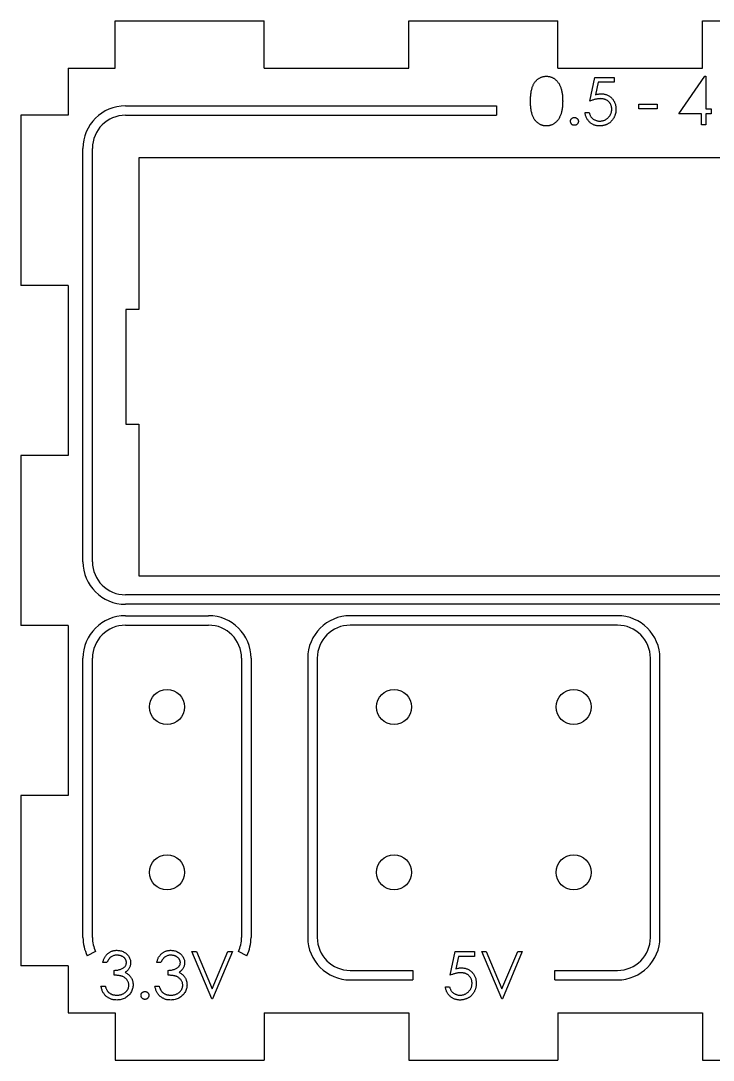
# Model space of a CAD drawing. Header units: millimetres. Extents: x -80 to 80, y -55 to 55.
# Drawn here: x -80 to -6.7, y -55 to 55 of the extents above; entities that cross this region are included whole.
import ezdxf

# ---------------------------------------------------------------- set-up
doc = ezdxf.new("R2010")
doc.units = ezdxf.units.MM

msp = doc.modelspace()

# ---------------------------------------------------------------- linework, layer by layer
at = {"color": 7, "linetype": 'Continuous', "lineweight": 25}
for p, q in [((-70, 55), (-54.25, 55)), ((-70, 50), (-70, 55)), ((-54.25, 50), (-54.25, 55)), ((-38.94, 55), (-23.19, 55)), ((-38.94, 50), (-38.94, 55)), ((-23.19, 50), (-23.19, 55)), ((-7.88, 55), (7.88, 55)), ((-7.88, 50), (-7.88, 55)), ((-75, 50), (-70, 50)), ((-75, 50), (-75, 45)), ((-54.25, 50), (-38.94, 50)), ((-23.19, 50), (-7.88, 50)), ((-19.79, 46.5), (-19.28, 49)), ((-19.28, 49), (-17.22, 49)), ((-18.92, 48.49), (-19.19, 47.17)), ((-17.22, 48.49), (-18.92, 48.49)), ((-17.22, 49), (-17.22, 48.49)), ((-10.37, 45.15), (-7.64, 49.13)), ((-7.64, 49.13), (-7.54, 49.13)), ((-7.54, 49.13), (-7.54, 45.67)), ((-68.92, 46), (-29.66, 46)), ((-29.66, 46), (-29.66, 45)), ((-20.3, 45.28), (-19.85, 45.28)), ((-14.6, 45.67), (-14.6, 46.18)), ((-14.6, 46.18), (-12.67, 46.18)), ((-12.67, 45.67), (-14.6, 45.67)), ((-12.67, 46.18), (-12.67, 45.67)), ((-7.99, 45.15), (-10.37, 45.15)), ((-7.99, 44), (-7.99, 45.15)), ((-7.54, 45.67), (-6.97, 45.67)), ((-6.97, 45.15), (-7.54, 45.15)), ((-7.54, 45.15), (-7.54, 44)), ((-6.97, 45.67), (-6.97, 45.15)), ((-75, 45), (-80, 45)), ((-80, 45), (-80, 27)), ((-68.92, 45), (-29.66, 45)), ((-7.54, 44), (-7.99, 44)), ((-73.42, -2.25), (-73.42, 41.5)), ((-72.42, -2.25), (-72.42, 41.5)), ((-67.5, 40.5), (-67.5, 24.43)), ((10.75, 40.5), (-67.5, 40.5)), ((-75, 27), (-80, 27)), ((-75, 27), (-75, 9)), ((-68.88, 24.43), (-68.88, 12.32)), ((-67.5, 24.43), (-68.88, 24.43)), ((-68.88, 12.32), (-67.5, 12.32)), ((-67.5, 12.32), (-67.5, -3.75)), ((-75, 9), (-80, 9)), ((-80, 9), (-80, -9)), ((-67.5, -3.75), (10.75, -3.75)), ((44.6, -5.75), (-68.92, -5.75)), ((44.6, -6.75), (-68.92, -6.75)), ((-68.92, -7.96), (-60.14, -7.96)), ((-16.88, -7.96), (-45.14, -7.96)), ((-75, -9), (-80, -9)), ((-75, -9), (-75, -27)), ((-68.92, -8.96), (-60.14, -8.96)), ((-16.88, -8.96), (-45.14, -8.96)), ((-73.42, -42), (-73.42, -12.46)), ((-72.42, -42), (-72.42, -12.46)), ((-56.64, -12.46), (-56.64, -42)), ((-55.64, -12.46), (-55.64, -42)), ((-49.64, -12.46), (-49.64, -42)), ((-48.64, -12.46), (-48.64, -42)), ((-13.38, -42), (-13.38, -12.46)), ((-12.38, -42), (-12.38, -12.46)), ((-75, -27), (-80, -27)), ((-80, -27), (-80, -45)), ((-72.08, -43.51), (-72.98, -43.94)), ((-59.79, -48.5), (-61.9, -43.5)), ((-61.9, -43.5), (-61.42, -43.5)), ((-61.42, -43.5), (-59.76, -47.44)), ((-59.76, -47.44), (-58.09, -43.5)), ((-57.61, -43.5), (-59.72, -48.5)), ((-58.09, -43.5), (-57.61, -43.5)), ((-56.08, -43.94), (-56.98, -43.51)), ((-34.57, -46), (-34.05, -43.5)), ((-34.05, -43.5), (-32, -43.5)), ((-32, -43.5), (-32, -44.01)), ((-29.12, -48.5), (-31.23, -43.5)), ((-31.23, -43.5), (-30.75, -43.5)), ((-30.75, -43.5), (-29.09, -47.44)), ((-29.09, -47.44), (-27.42, -43.5)), ((-26.94, -43.5), (-29.05, -48.5)), ((-27.42, -43.5), (-26.94, -43.5)), ((-75, -45), (-80, -45)), ((-75, -45), (-75, -50)), ((-70.88, -44.65), (-71.32, -44.65)), ((-65.17, -44.65), (-65.62, -44.65)), ((-33.7, -44.01), (-33.97, -45.33)), ((-32, -44.01), (-33.7, -44.01)), ((-70.11, -46), (-70.11, -45.49)), ((-64.4, -46), (-64.4, -45.49)), ((-45.14, -45.5), (-38.51, -45.5)), ((-38.51, -45.5), (-38.51, -46.5)), ((-23.51, -46.5), (-23.51, -45.5)), ((-23.51, -45.5), (-16.88, -45.5)), ((-71.52, -47.15), (-71.07, -47.15)), ((-65.81, -47.15), (-65.36, -47.15)), ((-45.14, -46.5), (-38.51, -46.5)), ((-35.08, -47.22), (-34.63, -47.22)), ((-23.51, -46.5), (-16.88, -46.5)), ((-59.72, -48.5), (-59.79, -48.5)), ((-29.05, -48.5), (-29.12, -48.5)), ((-75, -50), (-70, -50)), ((-70, -50), (-70, -55)), ((-54.25, -50), (-54.25, -55)), ((-54.25, -50), (-38.94, -50)), ((-38.94, -50), (-38.94, -55)), ((-23.19, -50), (-23.19, -55)), ((-23.19, -50), (-7.88, -50)), ((-7.88, -50), (-7.88, -55)), ((-70, -55), (-54.25, -55)), ((-38.94, -55), (-23.19, -55)), ((-7.88, -55), (7.88, -55))]:
    msp.add_line(p, q, dxfattribs=at)
for centre in [(-64.53, -17.62), (-40.51, -17.62), (-21.51, -17.62), (-64.53, -35.12), (-40.51, -35.12), (-21.51, -35.12)]:
    msp.add_circle(centre, 1.85, dxfattribs=at)
for centre, radius, start, end in [((-68.92, 41.5), 4.5, 90, 180), ((-68.92, 41.5), 3.5, 90, 180), ((-68.92, -2.25), 4.5, 180, 270), ((-68.92, -2.25), 3.5, 180, 270), ((-68.92, -12.46), 4.5, 90, 180), ((-60.14, -12.46), 4.5, 0, 90), ((-45.14, -12.46), 4.5, 90, 180), ((-16.88, -12.46), 4.5, 0, 90), ((-68.92, -12.46), 3.5, 90, 180), ((-60.14, -12.46), 3.5, 0, 90), ((-45.14, -12.46), 3.5, 90, 180), ((-16.88, -12.46), 3.5, 0, 90), ((-68.92, -42), 4.5, 180, 205.5113), ((-68.92, -42), 3.5, 180, 205.5113), ((-60.14, -42), 3.5, 334.4887, 0), ((-60.14, -42), 4.5, 334.4887, 0), ((-45.14, -42), 4.5, 180, 270), ((-45.14, -42), 3.5, 180, 270), ((-16.88, -42), 4.5, 270, 0), ((-16.88, -42), 3.5, 270, 0)]:
    msp.add_arc(centre, radius, start, end, dxfattribs=at)
for points, knots in [([(-26.07, 46.5), (-26.07, 46.58), (-26.07, 46.73), (-26.06, 46.96), (-26.04, 47.17), (-26.02, 47.37), (-25.99, 47.56), (-25.95, 47.73), (-25.91, 47.88), (-25.86, 48.03), (-25.81, 48.16), (-25.75, 48.28), (-25.68, 48.4), (-25.61, 48.51), (-25.53, 48.6), (-25.45, 48.69), (-25.36, 48.78), (-25.26, 48.85), (-25.16, 48.91), (-25.06, 48.97), (-24.96, 49.02), (-24.85, 49.06), (-24.74, 49.09), (-24.63, 49.11), (-24.52, 49.13), (-24.44, 49.13), (-24.4, 49.13)], [0, 0, 0, 0, 0.068595, 0.133246, 0.194313, 0.251279, 0.304513, 0.354235, 0.400481, 0.443411, 0.484015, 0.523252, 0.561042, 0.5979, 0.633518, 0.668314, 0.702496, 0.736685, 0.770293, 0.803437, 0.835913, 0.86846, 0.900847, 0.933467, 0.966258, 1, 1, 1, 1]), ([(-24.4, 49.13), (-24.36, 49.13), (-24.28, 49.13), (-24.16, 49.11), (-24.05, 49.09), (-23.94, 49.06), (-23.83, 49.02), (-23.72, 48.97), (-23.62, 48.92), (-23.52, 48.85), (-23.42, 48.77), (-23.33, 48.69), (-23.25, 48.6), (-23.17, 48.5), (-23.09, 48.39), (-23.02, 48.27), (-22.96, 48.14), (-22.9, 48), (-22.85, 47.86), (-22.8, 47.7), (-22.76, 47.53), (-22.73, 47.35), (-22.7, 47.15), (-22.69, 46.94), (-22.68, 46.72), (-22.67, 46.57), (-22.67, 46.5)], [0, 0, 0, 0, 0.033788, 0.067194, 0.099862, 0.132567, 0.165151, 0.197913, 0.231319, 0.265083, 0.299255, 0.334399, 0.369943, 0.406284, 0.444064, 0.482998, 0.523354, 0.565537, 0.609613, 0.656391, 0.705885, 0.758325, 0.813832, 0.872795, 0.934722, 1, 1, 1, 1]), ([(-24.4, 43.87), (-24.44, 43.87), (-24.52, 43.87), (-24.63, 43.89), (-24.74, 43.91), (-24.85, 43.94), (-24.96, 43.98), (-25.06, 44.03), (-25.16, 44.08), (-25.26, 44.15), (-25.35, 44.22), (-25.44, 44.3), (-25.52, 44.39), (-25.6, 44.49), (-25.67, 44.6), (-25.74, 44.71), (-25.8, 44.84), (-25.86, 44.97), (-25.91, 45.11), (-25.95, 45.27), (-25.99, 45.44), (-26.02, 45.63), (-26.04, 45.83), (-26.06, 46.04), (-26.07, 46.26), (-26.07, 46.42), (-26.07, 46.5)], [0, 0, 0, 0, 0.033787, 0.066622, 0.099285, 0.131361, 0.163585, 0.196104, 0.228902, 0.262158, 0.295991, 0.330218, 0.36506, 0.400951, 0.43762, 0.475708, 0.515381, 0.556414, 0.599765, 0.646424, 0.696431, 0.749782, 0.806573, 0.867436, 0.931887, 1, 1, 1, 1]), ([(-22.67, 46.5), (-22.67, 46.42), (-22.68, 46.27), (-22.68, 46.05), (-22.7, 45.85), (-22.73, 45.65), (-22.76, 45.47), (-22.8, 45.3), (-22.84, 45.15), (-22.9, 45), (-22.96, 44.86), (-23.02, 44.74), (-23.09, 44.62), (-23.16, 44.51), (-23.24, 44.41), (-23.33, 44.31), (-23.42, 44.23), (-23.52, 44.15), (-23.62, 44.09), (-23.72, 44.03), (-23.83, 43.98), (-23.94, 43.94), (-24.05, 43.91), (-24.16, 43.89), (-24.28, 43.87), (-24.36, 43.87), (-24.4, 43.87)], [0, 0, 0, 0, 0.065063, 0.126773, 0.185516, 0.240765, 0.29298, 0.34225, 0.388919, 0.432776, 0.474628, 0.514775, 0.553606, 0.591426, 0.628028, 0.663804, 0.698984, 0.733591, 0.767628, 0.801208, 0.834264, 0.866981, 0.89972, 0.932702, 0.966176, 1, 1, 1, 1]), ([(-18.69, 46.76), (-18.73, 46.76), (-18.81, 46.75), (-18.93, 46.74), (-19.06, 46.72), (-19.19, 46.69), (-19.33, 46.66), (-19.48, 46.61), (-19.63, 46.56), (-19.74, 46.52), (-19.79, 46.5)], [0, 0, 0, 0, 0.102203, 0.211023, 0.3251, 0.446502, 0.573788, 0.708901, 0.850358, 1, 1, 1, 1]), ([(-19.19, 47.17), (-19.14, 47.19), (-19.04, 47.22), (-18.89, 47.25), (-18.74, 47.27), (-18.65, 47.27), (-18.61, 47.27)], [0, 0, 0, 0, 0.275068, 0.532901, 0.773973, 1, 1, 1, 1]), ([(-17.48, 45.65), (-17.48, 45.69), (-17.48, 45.77), (-17.5, 45.89), (-17.52, 45.99), (-17.56, 46.1), (-17.61, 46.2), (-17.66, 46.29), (-17.73, 46.37), (-17.81, 46.45), (-17.89, 46.52), (-17.99, 46.59), (-18.09, 46.64), (-18.19, 46.68), (-18.31, 46.72), (-18.43, 46.74), (-18.55, 46.75), (-18.64, 46.76), (-18.69, 46.76)], [0, 0, 0, 0, 0.065351, 0.127916, 0.18836, 0.247216, 0.30563, 0.36377, 0.422661, 0.482687, 0.5433, 0.604118, 0.664965, 0.727413, 0.791468, 0.858055, 0.927037, 1, 1, 1, 1]), ([(-18.61, 47.27), (-18.55, 47.27), (-18.44, 47.27), (-18.28, 47.24), (-18.13, 47.21), (-17.98, 47.16), (-17.84, 47.09), (-17.71, 47.01), (-17.59, 46.92), (-17.47, 46.81), (-17.37, 46.69), (-17.28, 46.57), (-17.2, 46.43), (-17.14, 46.29), (-17.09, 46.13), (-17.06, 45.97), (-17.04, 45.81), (-17.03, 45.69), (-17.03, 45.63)], [0, 0, 0, 0, 0.0658076, 0.1293943, 0.1908941, 0.2512811, 0.310815, 0.370371, 0.4307683, 0.4928813, 0.5551039, 0.6160671, 0.677256, 0.7382598, 0.8007621, 0.8647776, 0.9310453, 1, 1, 1, 1]), ([(-18.78, 43.87), (-18.83, 43.87), (-18.92, 43.87), (-19.07, 43.9), (-19.21, 43.92), (-19.34, 43.97), (-19.46, 44.02), (-19.58, 44.09), (-19.7, 44.17), (-19.8, 44.26), (-19.9, 44.36), (-19.99, 44.47), (-20.07, 44.59), (-20.14, 44.72), (-20.2, 44.85), (-20.24, 44.99), (-20.28, 45.13), (-20.29, 45.23), (-20.3, 45.28)], [0, 0, 0, 0, 0.065421, 0.128708, 0.190236, 0.250724, 0.310637, 0.370766, 0.431615, 0.493523, 0.555883, 0.617342, 0.678668, 0.740711, 0.802985, 0.866803, 0.932347, 1, 1, 1, 1]), ([(-19.85, 45.28), (-19.84, 45.23), (-19.82, 45.14), (-19.77, 45.01), (-19.72, 44.9), (-19.65, 44.8), (-19.57, 44.71), (-19.48, 44.63), (-19.37, 44.56), (-19.26, 44.5), (-19.14, 44.45), (-19.01, 44.41), (-18.88, 44.39), (-18.79, 44.39), (-18.75, 44.38)], [0, 0, 0, 0, 0.094687, 0.181994, 0.264377, 0.34218, 0.418618, 0.496509, 0.577369, 0.661511, 0.746733, 0.831258, 0.915206, 1, 1, 1, 1]), ([(-17.03, 45.63), (-17.03, 45.59), (-17.03, 45.51), (-17.04, 45.39), (-17.06, 45.27), (-17.09, 45.16), (-17.12, 45.05), (-17.16, 44.94), (-17.21, 44.83), (-17.26, 44.72), (-17.32, 44.62), (-17.38, 44.53), (-17.45, 44.44), (-17.53, 44.36), (-17.61, 44.28), (-17.69, 44.21), (-17.78, 44.15), (-17.88, 44.09), (-17.98, 44.04), (-18.08, 44), (-18.19, 43.96), (-18.3, 43.93), (-18.41, 43.9), (-18.53, 43.88), (-18.65, 43.87), (-18.73, 43.87), (-18.78, 43.87)], [0, 0, 0, 0, 0.044014, 0.087434, 0.130118, 0.172554, 0.214555, 0.256298, 0.298438, 0.340849, 0.382715, 0.423924, 0.464246, 0.504074, 0.543862, 0.583567, 0.623094, 0.663229, 0.703551, 0.743938, 0.784541, 0.82575, 0.867757, 0.910745, 0.954914, 1, 1, 1, 1]), ([(-18.75, 44.38), (-18.71, 44.39), (-18.62, 44.39), (-18.5, 44.41), (-18.38, 44.43), (-18.26, 44.47), (-18.15, 44.52), (-18.05, 44.59), (-17.95, 44.66), (-17.85, 44.75), (-17.77, 44.84), (-17.69, 44.94), (-17.63, 45.04), (-17.57, 45.15), (-17.53, 45.27), (-17.5, 45.39), (-17.48, 45.52), (-17.48, 45.61), (-17.48, 45.65)], [0, 0, 0, 0, 0.064207, 0.126425, 0.18768, 0.248216, 0.308305, 0.369661, 0.431699, 0.495947, 0.559758, 0.622295, 0.683911, 0.745092, 0.80674, 0.869087, 0.93329, 1, 1, 1, 1]), ([(-21.84, 44.35), (-21.84, 44.38), (-21.84, 44.44), (-21.81, 44.51), (-21.77, 44.59), (-21.72, 44.65), (-21.66, 44.7), (-21.58, 44.74), (-21.5, 44.76), (-21.45, 44.77), (-21.42, 44.77)], [0, 0, 0, 0, 0.129097, 0.252046, 0.373905, 0.501038, 0.628171, 0.751376, 0.872426, 1, 1, 1, 1]), ([(-21.42, 43.94), (-21.45, 43.94), (-21.51, 43.94), (-21.58, 43.96), (-21.66, 44), (-21.72, 44.06), (-21.77, 44.12), (-21.81, 44.19), (-21.83, 44.27), (-21.84, 44.33), (-21.84, 44.35)], [0, 0, 0, 0, 0.127757, 0.249414, 0.372796, 0.500111, 0.62861, 0.750643, 0.873768, 1, 1, 1, 1]), ([(-21.42, 44.77), (-21.39, 44.77), (-21.34, 44.76), (-21.26, 44.74), (-21.19, 44.7), (-21.13, 44.65), (-21.07, 44.59), (-21.03, 44.52), (-21.01, 44.44), (-21.01, 44.38), (-21.01, 44.35)], [0, 0, 0, 0, 0.127519, 0.249986, 0.371792, 0.49887, 0.625948, 0.748492, 0.870959, 1, 1, 1, 1]), ([(-21.01, 44.35), (-21.01, 44.33), (-21.01, 44.27), (-21.03, 44.19), (-21.07, 44.12), (-21.13, 44.06), (-21.19, 44), (-21.26, 43.96), (-21.34, 43.94), (-21.39, 43.94), (-21.42, 43.94)], [0, 0, 0, 0, 0.126178, 0.248821, 0.37154, 0.499984, 0.627244, 0.749226, 0.872298, 1, 1, 1, 1]), ([(-71.32, -44.65), (-71.31, -44.6), (-71.29, -44.51), (-71.24, -44.36), (-71.19, -44.23), (-71.12, -44.11), (-71.05, -43.99), (-70.97, -43.89), (-70.88, -43.79), (-70.78, -43.7), (-70.68, -43.62), (-70.57, -43.56), (-70.46, -43.5), (-70.35, -43.45), (-70.23, -43.42), (-70.1, -43.39), (-69.97, -43.37), (-69.88, -43.37), (-69.84, -43.37)], [0, 0, 0, 0, 0.0726253, 0.1419766, 0.2089849, 0.2739569, 0.3368893, 0.398745, 0.4601159, 0.5208249, 0.5809945, 0.6401519, 0.6986225, 0.7572711, 0.8164267, 0.876254, 0.9371653, 1, 1, 1, 1]), ([(-69.83, -43.88), (-69.89, -43.89), (-70, -43.89), (-70.16, -43.92), (-70.31, -43.98), (-70.42, -44.04), (-70.51, -44.11), (-70.57, -44.16), (-70.63, -44.23), (-70.68, -44.3), (-70.73, -44.37), (-70.78, -44.46), (-70.83, -44.55), (-70.86, -44.62), (-70.88, -44.65)], [0, 0, 0, 0, 0.122712, 0.239685, 0.351816, 0.463766, 0.520818, 0.579448, 0.640604, 0.705298, 0.773634, 0.844669, 0.920057, 1, 1, 1, 1]), ([(-69.84, -43.37), (-69.77, -43.37), (-69.64, -43.38), (-69.45, -43.41), (-69.27, -43.47), (-69.1, -43.55), (-68.93, -43.64), (-68.79, -43.76), (-68.67, -43.89), (-68.56, -44.03), (-68.48, -44.19), (-68.42, -44.34), (-68.38, -44.51), (-68.38, -44.62), (-68.38, -44.67)], [0, 0, 0, 0, 0.090254, 0.17854, 0.266093, 0.354631, 0.441886, 0.525747, 0.608114, 0.690197, 0.770821, 0.848326, 0.924012, 1, 1, 1, 1]), ([(-68.82, -44.67), (-68.83, -44.64), (-68.83, -44.59), (-68.84, -44.51), (-68.86, -44.44), (-68.89, -44.37), (-68.94, -44.3), (-68.98, -44.24), (-69.04, -44.17), (-69.11, -44.12), (-69.18, -44.06), (-69.26, -44.01), (-69.34, -43.97), (-69.43, -43.94), (-69.53, -43.92), (-69.62, -43.9), (-69.73, -43.89), (-69.8, -43.89), (-69.83, -43.88)], [0, 0, 0, 0, 0.055275, 0.109966, 0.163247, 0.218076, 0.273301, 0.330909, 0.390995, 0.454176, 0.518862, 0.583311, 0.648517, 0.715031, 0.782502, 0.852323, 0.924928, 1, 1, 1, 1]), ([(-65.62, -44.65), (-65.61, -44.6), (-65.58, -44.51), (-65.53, -44.36), (-65.48, -44.23), (-65.42, -44.11), (-65.34, -43.99), (-65.26, -43.89), (-65.18, -43.79), (-65.08, -43.7), (-64.98, -43.62), (-64.87, -43.56), (-64.76, -43.5), (-64.64, -43.45), (-64.52, -43.42), (-64.39, -43.39), (-64.26, -43.37), (-64.18, -43.37), (-64.13, -43.37)], [0, 0, 0, 0, 0.0726253, 0.1419766, 0.2089849, 0.2739569, 0.3368893, 0.398745, 0.4601159, 0.5208249, 0.5809945, 0.6401519, 0.6986225, 0.7572711, 0.8164267, 0.876254, 0.9371653, 1, 1, 1, 1]), ([(-64.13, -43.88), (-64.18, -43.89), (-64.29, -43.89), (-64.45, -43.92), (-64.6, -43.98), (-64.72, -44.04), (-64.8, -44.11), (-64.86, -44.16), (-64.92, -44.23), (-64.97, -44.3), (-65.03, -44.37), (-65.08, -44.46), (-65.13, -44.55), (-65.16, -44.62), (-65.17, -44.65)], [0, 0, 0, 0, 0.122712, 0.239685, 0.351816, 0.463766, 0.520818, 0.579448, 0.640604, 0.705298, 0.773634, 0.844669, 0.920057, 1, 1, 1, 1]), ([(-64.13, -43.37), (-64.07, -43.37), (-63.94, -43.38), (-63.75, -43.41), (-63.56, -43.47), (-63.39, -43.55), (-63.23, -43.64), (-63.08, -43.76), (-62.96, -43.89), (-62.86, -44.03), (-62.77, -44.19), (-62.71, -44.34), (-62.68, -44.51), (-62.67, -44.62), (-62.67, -44.67)], [0, 0, 0, 0, 0.090254, 0.17854, 0.266093, 0.354631, 0.441886, 0.525747, 0.608114, 0.690197, 0.770821, 0.848326, 0.924012, 1, 1, 1, 1]), ([(-63.12, -44.67), (-63.12, -44.64), (-63.12, -44.59), (-63.14, -44.51), (-63.16, -44.44), (-63.19, -44.37), (-63.23, -44.3), (-63.28, -44.24), (-63.34, -44.17), (-63.41, -44.12), (-63.48, -44.06), (-63.56, -44.01), (-63.64, -43.97), (-63.73, -43.94), (-63.82, -43.92), (-63.92, -43.9), (-64.02, -43.89), (-64.09, -43.89), (-64.13, -43.88)], [0, 0, 0, 0, 0.055275, 0.109966, 0.163247, 0.218076, 0.273301, 0.330909, 0.390995, 0.454176, 0.518862, 0.583311, 0.648517, 0.715031, 0.782502, 0.852323, 0.924928, 1, 1, 1, 1]), ([(-70.11, -45.49), (-70.05, -45.49), (-69.92, -45.48), (-69.75, -45.46), (-69.58, -45.42), (-69.42, -45.37), (-69.28, -45.31), (-69.15, -45.24), (-69.05, -45.16), (-68.96, -45.07), (-68.9, -44.98), (-68.86, -44.88), (-68.83, -44.78), (-68.83, -44.7), (-68.82, -44.67)], [0, 0, 0, 0, 0.1101656, 0.2157873, 0.3180274, 0.417574, 0.5116505, 0.5961621, 0.6729345, 0.7436696, 0.810677, 0.874059, 0.9366963, 1, 1, 1, 1]), ([(-68.38, -44.67), (-68.38, -44.72), (-68.38, -44.83), (-68.41, -44.98), (-68.46, -45.12), (-68.52, -45.25), (-68.6, -45.38), (-68.7, -45.5), (-68.82, -45.61), (-68.91, -45.67), (-68.96, -45.7)], [0, 0, 0, 0, 0.128068, 0.250608, 0.37063, 0.490072, 0.610375, 0.734313, 0.863217, 1, 1, 1, 1]), ([(-64.4, -45.49), (-64.34, -45.49), (-64.22, -45.48), (-64.04, -45.46), (-63.87, -45.42), (-63.71, -45.37), (-63.57, -45.31), (-63.45, -45.24), (-63.34, -45.16), (-63.26, -45.07), (-63.2, -44.98), (-63.15, -44.88), (-63.13, -44.78), (-63.12, -44.7), (-63.12, -44.67)], [0, 0, 0, 0, 0.1101656, 0.2157873, 0.3180274, 0.417574, 0.5116505, 0.5961621, 0.6729345, 0.7436696, 0.810677, 0.874059, 0.9366963, 1, 1, 1, 1]), ([(-62.67, -44.67), (-62.67, -44.72), (-62.68, -44.83), (-62.7, -44.98), (-62.75, -45.12), (-62.81, -45.25), (-62.9, -45.38), (-63, -45.5), (-63.12, -45.61), (-63.21, -45.67), (-63.25, -45.7)], [0, 0, 0, 0, 0.128068, 0.250608, 0.37063, 0.490072, 0.610375, 0.734313, 0.863217, 1, 1, 1, 1]), ([(-68.57, -47.06), (-68.57, -47.01), (-68.58, -46.92), (-68.61, -46.78), (-68.66, -46.65), (-68.74, -46.53), (-68.83, -46.41), (-68.94, -46.31), (-69.07, -46.22), (-69.18, -46.16), (-69.29, -46.12), (-69.37, -46.1), (-69.47, -46.07), (-69.58, -46.05), (-69.7, -46.03), (-69.82, -46.02), (-69.96, -46.01), (-70.06, -46), (-70.11, -46)], [0, 0, 0, 0, 0.066909, 0.133485, 0.201035, 0.271234, 0.34288, 0.413836, 0.485977, 0.56023, 0.599884, 0.644055, 0.691892, 0.744688, 0.801492, 0.862858, 0.929328, 1, 1, 1, 1]), ([(-68.96, -45.7), (-68.91, -45.73), (-68.8, -45.78), (-68.66, -45.88), (-68.53, -45.99), (-68.45, -46.08), (-68.42, -46.13)], [0, 0, 0, 0, 0.2538796, 0.5030089, 0.7502911, 1, 1, 1, 1]), ([(-68.42, -46.13), (-68.39, -46.16), (-68.35, -46.22), (-68.29, -46.33), (-68.23, -46.44), (-68.19, -46.55), (-68.16, -46.66), (-68.14, -46.77), (-68.12, -46.89), (-68.12, -46.97), (-68.12, -47.01)], [0, 0, 0, 0, 0.1281355, 0.2541727, 0.3781116, 0.5017123, 0.6239863, 0.7470956, 0.8728746, 1, 1, 1, 1]), ([(-62.86, -47.06), (-62.87, -47.01), (-62.87, -46.92), (-62.9, -46.78), (-62.96, -46.65), (-63.03, -46.53), (-63.13, -46.41), (-63.24, -46.31), (-63.36, -46.22), (-63.48, -46.16), (-63.58, -46.12), (-63.67, -46.1), (-63.77, -46.07), (-63.87, -46.05), (-63.99, -46.03), (-64.12, -46.02), (-64.26, -46.01), (-64.35, -46), (-64.4, -46)], [0, 0, 0, 0, 0.066909, 0.133485, 0.201035, 0.271234, 0.34288, 0.413836, 0.485977, 0.56023, 0.599884, 0.644055, 0.691892, 0.744688, 0.801492, 0.862858, 0.929328, 1, 1, 1, 1]), ([(-63.25, -45.7), (-63.2, -45.73), (-63.1, -45.78), (-62.95, -45.88), (-62.82, -45.99), (-62.75, -46.08), (-62.71, -46.13)], [0, 0, 0, 0, 0.2538796, 0.5030089, 0.7502911, 1, 1, 1, 1]), ([(-62.71, -46.13), (-62.69, -46.16), (-62.64, -46.22), (-62.58, -46.33), (-62.53, -46.44), (-62.49, -46.55), (-62.46, -46.66), (-62.43, -46.77), (-62.42, -46.89), (-62.42, -46.97), (-62.41, -47.01)], [0, 0, 0, 0, 0.128136, 0.254173, 0.378112, 0.501712, 0.623986, 0.747096, 0.872875, 1, 1, 1, 1]), ([(-33.47, -45.74), (-33.5, -45.74), (-33.58, -45.75), (-33.71, -45.76), (-33.84, -45.78), (-33.97, -45.81), (-34.11, -45.84), (-34.26, -45.89), (-34.41, -45.94), (-34.51, -45.98), (-34.57, -46)], [0, 0, 0, 0, 0.102203, 0.211023, 0.3251, 0.446502, 0.573788, 0.708901, 0.850358, 1, 1, 1, 1]), ([(-33.97, -45.33), (-33.92, -45.31), (-33.82, -45.28), (-33.67, -45.25), (-33.52, -45.23), (-33.43, -45.23), (-33.38, -45.23)], [0, 0, 0, 0, 0.275068, 0.532901, 0.773973, 1, 1, 1, 1]), ([(-32.26, -46.85), (-32.26, -46.81), (-32.26, -46.73), (-32.28, -46.61), (-32.3, -46.51), (-32.34, -46.4), (-32.39, -46.3), (-32.44, -46.21), (-32.51, -46.13), (-32.59, -46.05), (-32.67, -45.98), (-32.77, -45.91), (-32.87, -45.86), (-32.97, -45.82), (-33.09, -45.78), (-33.21, -45.76), (-33.33, -45.75), (-33.42, -45.74), (-33.47, -45.74)], [0, 0, 0, 0, 0.0653514, 0.127916, 0.1883602, 0.2472161, 0.3056301, 0.3637698, 0.4226609, 0.4826873, 0.5433002, 0.604118, 0.6649649, 0.7274135, 0.7914676, 0.8580554, 0.9270368, 1, 1, 1, 1]), ([(-33.38, -45.23), (-33.33, -45.23), (-33.22, -45.23), (-33.06, -45.26), (-32.91, -45.29), (-32.76, -45.34), (-32.62, -45.41), (-32.49, -45.49), (-32.37, -45.58), (-32.25, -45.69), (-32.15, -45.81), (-32.06, -45.93), (-31.98, -46.07), (-31.92, -46.21), (-31.87, -46.37), (-31.84, -46.53), (-31.81, -46.69), (-31.81, -46.81), (-31.81, -46.87)], [0, 0, 0, 0, 0.0658076, 0.1293943, 0.1908941, 0.2512811, 0.310815, 0.370371, 0.4307683, 0.4928813, 0.5551039, 0.6160671, 0.677256, 0.7382598, 0.8007621, 0.8647776, 0.9310453, 1, 1, 1, 1]), ([(-69.85, -48.63), (-69.9, -48.63), (-70.01, -48.62), (-70.16, -48.61), (-70.31, -48.58), (-70.45, -48.54), (-70.59, -48.48), (-70.71, -48.42), (-70.83, -48.34), (-70.95, -48.25), (-71.05, -48.16), (-71.15, -48.04), (-71.23, -47.92), (-71.31, -47.79), (-71.38, -47.65), (-71.43, -47.49), (-71.48, -47.33), (-71.51, -47.21), (-71.52, -47.15)], [0, 0, 0, 0, 0.0655412, 0.1289632, 0.1903771, 0.2500924, 0.3085484, 0.366398, 0.4245422, 0.48317, 0.5422434, 0.6017394, 0.662506, 0.7248555, 0.7891278, 0.8563464, 0.9262952, 1, 1, 1, 1]), ([(-71.07, -47.15), (-71.06, -47.19), (-71.03, -47.27), (-71, -47.37), (-70.95, -47.47), (-70.9, -47.56), (-70.85, -47.65), (-70.8, -47.72), (-70.74, -47.79), (-70.7, -47.83), (-70.68, -47.84)], [0, 0, 0, 0, 0.1497704, 0.2913164, 0.4259664, 0.5521596, 0.6715274, 0.7861216, 0.8953251, 1, 1, 1, 1]), ([(-68.12, -47.01), (-68.12, -47.08), (-68.13, -47.22), (-68.17, -47.43), (-68.24, -47.63), (-68.34, -47.83), (-68.47, -48.01), (-68.61, -48.17), (-68.78, -48.31), (-68.97, -48.42), (-69.17, -48.52), (-69.39, -48.58), (-69.61, -48.62), (-69.77, -48.63), (-69.85, -48.63)], [0, 0, 0, 0, 0.079648, 0.158922, 0.239619, 0.322609, 0.406035, 0.487602, 0.569685, 0.653036, 0.737436, 0.822478, 0.909748, 1, 1, 1, 1]), ([(-69.84, -48.12), (-69.79, -48.11), (-69.7, -48.11), (-69.57, -48.1), (-69.44, -48.07), (-69.32, -48.04), (-69.21, -47.99), (-69.11, -47.94), (-69.01, -47.87), (-68.92, -47.8), (-68.84, -47.72), (-68.76, -47.64), (-68.7, -47.55), (-68.65, -47.46), (-68.62, -47.36), (-68.59, -47.26), (-68.57, -47.16), (-68.57, -47.09), (-68.57, -47.06)], [0, 0, 0, 0, 0.076072, 0.148752, 0.218403, 0.28576, 0.350598, 0.414964, 0.478069, 0.541761, 0.60435, 0.664075, 0.721464, 0.777587, 0.832644, 0.887844, 0.94346, 1, 1, 1, 1]), ([(-64.14, -48.63), (-64.2, -48.63), (-64.3, -48.62), (-64.46, -48.61), (-64.61, -48.58), (-64.75, -48.54), (-64.88, -48.48), (-65.01, -48.42), (-65.13, -48.34), (-65.24, -48.25), (-65.35, -48.16), (-65.44, -48.04), (-65.53, -47.92), (-65.6, -47.79), (-65.67, -47.65), (-65.73, -47.49), (-65.78, -47.33), (-65.8, -47.21), (-65.81, -47.15)], [0, 0, 0, 0, 0.0655412, 0.1289632, 0.1903771, 0.2500924, 0.3085484, 0.366398, 0.4245422, 0.48317, 0.5422434, 0.6017394, 0.662506, 0.7248555, 0.7891278, 0.8563464, 0.9262952, 1, 1, 1, 1]), ([(-65.36, -47.15), (-65.35, -47.19), (-65.33, -47.27), (-65.29, -47.37), (-65.25, -47.47), (-65.2, -47.56), (-65.15, -47.65), (-65.09, -47.72), (-65.04, -47.79), (-64.99, -47.83), (-64.97, -47.84)], [0, 0, 0, 0, 0.1497704, 0.2913164, 0.4259664, 0.5521596, 0.6715274, 0.7861216, 0.8953251, 1, 1, 1, 1]), ([(-62.41, -47.01), (-62.42, -47.08), (-62.42, -47.22), (-62.47, -47.43), (-62.54, -47.63), (-62.64, -47.83), (-62.76, -48.01), (-62.91, -48.17), (-63.08, -48.31), (-63.26, -48.42), (-63.47, -48.52), (-63.68, -48.58), (-63.91, -48.62), (-64.07, -48.63), (-64.14, -48.63)], [0, 0, 0, 0, 0.079648, 0.158922, 0.239619, 0.322609, 0.406035, 0.487602, 0.569685, 0.653036, 0.737436, 0.822478, 0.909748, 1, 1, 1, 1]), ([(-64.14, -48.12), (-64.09, -48.11), (-64, -48.11), (-63.86, -48.1), (-63.74, -48.07), (-63.62, -48.04), (-63.51, -47.99), (-63.4, -47.94), (-63.3, -47.87), (-63.21, -47.8), (-63.13, -47.72), (-63.06, -47.64), (-63, -47.55), (-62.95, -47.46), (-62.91, -47.36), (-62.88, -47.26), (-62.87, -47.16), (-62.86, -47.09), (-62.86, -47.06)], [0, 0, 0, 0, 0.076072, 0.148752, 0.218403, 0.28576, 0.350598, 0.414964, 0.478069, 0.541761, 0.60435, 0.664075, 0.721464, 0.777587, 0.832644, 0.887844, 0.94346, 1, 1, 1, 1]), ([(-33.56, -48.63), (-33.6, -48.63), (-33.7, -48.63), (-33.85, -48.6), (-33.98, -48.58), (-34.12, -48.53), (-34.24, -48.48), (-34.36, -48.41), (-34.48, -48.33), (-34.58, -48.24), (-34.68, -48.14), (-34.77, -48.03), (-34.85, -47.91), (-34.92, -47.78), (-34.97, -47.65), (-35.02, -47.51), (-35.06, -47.37), (-35.07, -47.27), (-35.08, -47.22)], [0, 0, 0, 0, 0.065421, 0.128708, 0.190236, 0.250724, 0.310637, 0.370766, 0.431615, 0.493523, 0.555883, 0.617342, 0.678668, 0.740711, 0.802985, 0.866803, 0.932347, 1, 1, 1, 1]), ([(-34.63, -47.22), (-34.62, -47.27), (-34.6, -47.36), (-34.55, -47.49), (-34.5, -47.6), (-34.43, -47.7), (-34.35, -47.79), (-34.26, -47.87), (-34.15, -47.94), (-34.04, -48), (-33.92, -48.05), (-33.79, -48.09), (-33.66, -48.11), (-33.57, -48.11), (-33.53, -48.12)], [0, 0, 0, 0, 0.094687, 0.181994, 0.264377, 0.34218, 0.418618, 0.496509, 0.577369, 0.661511, 0.746733, 0.831258, 0.915206, 1, 1, 1, 1]), ([(-31.81, -46.87), (-31.81, -46.91), (-31.81, -46.99), (-31.82, -47.11), (-31.84, -47.23), (-31.87, -47.34), (-31.9, -47.45), (-31.94, -47.56), (-31.99, -47.67), (-32.04, -47.78), (-32.1, -47.88), (-32.16, -47.97), (-32.23, -48.06), (-32.31, -48.14), (-32.39, -48.22), (-32.47, -48.29), (-32.56, -48.35), (-32.66, -48.41), (-32.76, -48.46), (-32.86, -48.5), (-32.97, -48.54), (-33.08, -48.57), (-33.19, -48.6), (-33.31, -48.62), (-33.43, -48.63), (-33.51, -48.63), (-33.56, -48.63)], [0, 0, 0, 0, 0.044014, 0.087434, 0.130118, 0.172554, 0.214555, 0.256298, 0.298438, 0.340849, 0.382715, 0.423924, 0.464246, 0.504074, 0.543862, 0.583567, 0.623094, 0.663229, 0.703551, 0.743938, 0.784541, 0.82575, 0.867757, 0.910745, 0.954914, 1, 1, 1, 1]), ([(-33.53, -48.12), (-33.49, -48.11), (-33.4, -48.11), (-33.28, -48.09), (-33.16, -48.07), (-33.04, -48.03), (-32.93, -47.98), (-32.83, -47.91), (-32.73, -47.84), (-32.63, -47.75), (-32.55, -47.66), (-32.47, -47.56), (-32.4, -47.46), (-32.35, -47.35), (-32.31, -47.23), (-32.28, -47.11), (-32.26, -46.98), (-32.26, -46.89), (-32.26, -46.85)], [0, 0, 0, 0, 0.064207, 0.126425, 0.18768, 0.248216, 0.308305, 0.369661, 0.431699, 0.495947, 0.559758, 0.622295, 0.683911, 0.745092, 0.80674, 0.869087, 0.93329, 1, 1, 1, 1]), ([(-70.68, -47.84), (-70.65, -47.87), (-70.59, -47.91), (-70.5, -47.96), (-70.41, -48.01), (-70.3, -48.05), (-70.2, -48.08), (-70.08, -48.1), (-69.96, -48.11), (-69.88, -48.11), (-69.84, -48.12)], [0, 0, 0, 0, 0.118271, 0.236178, 0.355663, 0.475904, 0.600127, 0.728608, 0.861313, 1, 1, 1, 1]), ([(-67.29, -48.15), (-67.28, -48.12), (-67.28, -48.06), (-67.26, -47.99), (-67.22, -47.91), (-67.17, -47.85), (-67.1, -47.8), (-67.03, -47.76), (-66.95, -47.74), (-66.9, -47.73), (-66.87, -47.73)], [0, 0, 0, 0, 0.129097, 0.252046, 0.373905, 0.501038, 0.628171, 0.751376, 0.872426, 1, 1, 1, 1]), ([(-66.87, -48.56), (-66.9, -48.56), (-66.95, -48.56), (-67.03, -48.54), (-67.1, -48.5), (-67.17, -48.44), (-67.22, -48.38), (-67.26, -48.31), (-67.28, -48.23), (-67.28, -48.17), (-67.29, -48.15)], [0, 0, 0, 0, 0.127757, 0.249414, 0.372796, 0.500111, 0.62861, 0.750643, 0.873768, 1, 1, 1, 1]), ([(-66.87, -47.73), (-66.84, -47.73), (-66.79, -47.74), (-66.71, -47.76), (-66.64, -47.8), (-66.57, -47.85), (-66.52, -47.91), (-66.48, -47.98), (-66.46, -48.06), (-66.45, -48.12), (-66.45, -48.15)], [0, 0, 0, 0, 0.127519, 0.249986, 0.371792, 0.49887, 0.625948, 0.748492, 0.870959, 1, 1, 1, 1]), ([(-66.45, -48.15), (-66.45, -48.17), (-66.46, -48.23), (-66.48, -48.31), (-66.52, -48.38), (-66.57, -48.44), (-66.64, -48.5), (-66.71, -48.54), (-66.79, -48.56), (-66.84, -48.56), (-66.87, -48.56)], [0, 0, 0, 0, 0.126178, 0.248821, 0.37154, 0.499984, 0.627244, 0.749226, 0.872298, 1, 1, 1, 1]), ([(-64.97, -47.84), (-64.94, -47.87), (-64.89, -47.91), (-64.8, -47.96), (-64.7, -48.01), (-64.6, -48.05), (-64.49, -48.08), (-64.38, -48.1), (-64.26, -48.11), (-64.18, -48.11), (-64.14, -48.12)], [0, 0, 0, 0, 0.118271, 0.236178, 0.355663, 0.475904, 0.600127, 0.728608, 0.861313, 1, 1, 1, 1])]:
    msp.add_open_spline(points, degree=3, knots=knots, dxfattribs=at)

doc.saveas('drawing.dxf')
